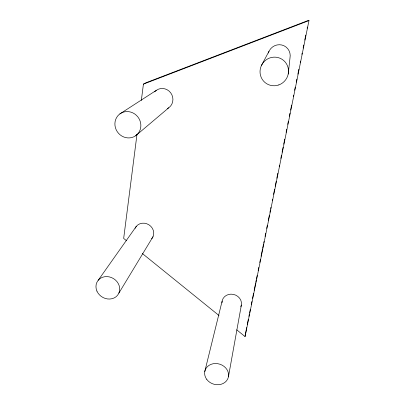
<?xml version="1.0" encoding="UTF-8"?>
<svg xmlns="http://www.w3.org/2000/svg" width="405" height="405" viewBox="0 0 405 405"><rect width="100%" height="100%" fill="white"/><g stroke="black" fill="none" stroke-linecap="round" stroke-linejoin="round"><path stroke-width="0.61" d="M288.228 74.029L289.985 58.016A11.411 11.092 -56.8 0 0 281.779 44.995A11.411 11.092 -56.8 0 0 268.323 53.02M137.001 134.303L123.672 238.418L126.618 240.803M141.335 100.435L143.426 84.129L145.775 82.833L308.772 20.25L308.98 20.589L245.05 336.575L236.697 329.822M245.05 336.575L246.65 327.529M228.44 376.766L241.36 305.081M247.273 324.43L248.275 319.474M248.903 316.376L249.404 313.895M249.652 312.66L250.28 309.562M251.282 304.606L251.91 301.507M252.533 298.409L253.535 293.453M254.163 290.355L255.54 283.541M255.793 282.3L256.294 279.825M256.542 278.584L257.17 275.486M258.172 270.53L258.795 267.432M259.797 262.481L260.425 259.382M261.053 256.284L262.43 249.47M262.678 248.23L263.559 243.891M263.807 242.656L264.055 241.415M265.057 236.459L265.685 233.361M266.687 228.405L267.315 225.307M268.318 220.35L269.32 215.394M269.943 212.296L270.444 209.82M270.697 208.58L270.945 207.34M272.322 200.526L272.575 199.29M273.577 194.334L274.58 189.378M275.203 186.28L276.205 181.324M276.833 178.225L277.835 173.269M279.212 166.455L279.465 165.215M280.842 158.401L281.465 155.302M282.093 152.204L283.095 147.248M283.723 144.15L284.725 139.193M286.102 132.379L286.725 129.281M287.727 124.33L288.355 121.232M289.357 116.275L289.985 113.177M290.608 110.079L291.61 105.123M293.367 96.451L293.615 95.21M294.617 90.254L295.245 87.156M296.247 82.2L296.87 79.102M297.872 74.145L298.875 69.189M300.252 62.375L300.505 61.14M301.882 54.321L302.135 53.085M303.132 48.129L303.76 45.031M304.762 40.075L305.765 35.119M307.142 28.304L307.395 27.064M204.753 371.613L222.122 301.123M261.438 65.499L268.96 51.354M118.873 293.129L152.994 236.743M98.243 280.225L136.363 226.273M135.761 135.685A13.481 12.682 52.3 0 0 132.881 112.899A13.481 12.682 52.3 0 0 115 125.661A13.481 12.682 52.3 0 0 135.761 135.685L168.708 107.816M119.88 113.901L156.264 90.381M143.426 84.129L308.98 20.589M142.347 253.52L219.009 315.515M222.001 302.854A9.826 8.824 16.1 0 1 233.371 294.379A9.826 8.824 16.1 0 1 240.848 306.737M154.669 91.839A10.712 10.277 58.8 0 1 170.687 92.811A10.712 10.277 58.8 0 1 167.326 108.641M135.113 228.283A9.902 9.077 32.1 0 1 148.908 224.795A9.902 9.077 32.1 0 1 151.723 238.742M206.839 379.536A12.14 10.459 17.5 0 0 227.524 379.343A12.14 10.459 17.5 0 0 215.455 363.513A12.14 10.459 17.5 0 0 206.839 379.536M96.911 291.063A12.261 10.829 31.6 0 0 117.349 295.508A12.261 10.829 31.6 0 0 109.259 276.878A12.261 10.829 31.6 0 0 96.911 291.063M278.853 84.918A14.438 14.135 -52.7 0 0 283.657 60.487A14.438 14.135 -52.7 0 0 260.299 68.951A14.438 14.135 -52.7 0 0 278.853 84.918"/></g></svg>
